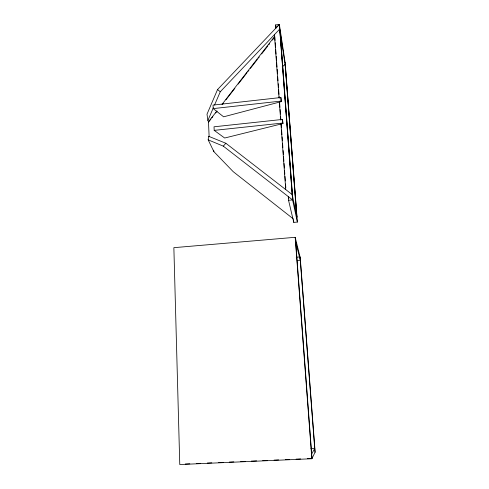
<?xml version="1.0" encoding="UTF-8"?>
<svg xmlns="http://www.w3.org/2000/svg" width="489" height="489" viewBox="0 0 489 489"><rect width="100%" height="100%" fill="white"/><g stroke="black" fill="none" stroke-linecap="round" stroke-linejoin="round"><path stroke-width="0.73" d="M293.168 218.772L233.174 171.639L213.876 151.651L208.186 139.866L208.565 136.266L225.851 143.259L292.19 194.567L297 217.25M285.16 62.757L279.36 24.45L217.544 89.56L207.006 114.2L207.886 120.447L208.607 122.042L210.955 119.029M207.886 120.447L213.326 107.849M214.537 105.049L220.276 91.755L279.708 29.089L285.484 66.999M311.86 458.737L315.136 452.123L300.222 257.648L295.185 237.306L173.864 247.672L179.769 464.55L311.86 458.737L295.185 237.306M311.682 454.03L314.72 448.492L310.906 448.67M216.884 110.991L208.485 121.773L209.133 136.779M222.018 104.401L274.72 36.32M211.89 117.825L212.831 116.62M215.643 113.008L217.055 111.199M222.214 104.573L223.149 103.368M225.967 99.756L234.879 88.307M238.167 84.09L247.079 72.647M248.021 71.443L248.956 70.239M250.362 68.429L257.403 59.395M258.339 58.191L259.28 56.987M261.627 53.973L267.721 46.143M268.663 44.939L269.598 43.729M272.416 40.116L274.763 37.103M208.186 139.866L223.302 146.144L225.851 143.259M279.36 24.45L275.851 28.069L275.619 24.921L279.36 24.45L292.593 199.915L297.367 222.073L293.761 222.391L288.553 200.288L288.278 196.566L288.785 198.742M282.208 66.883L285.087 64.395L296.67 215.704M281.267 101.626L223.626 116.816L213.21 108.613L213.051 105.098L280.9 97.513L281.267 101.626L280.9 97.513M282.887 123.564L224.671 138.02L214.194 130.374L214.029 126.798L282.52 119.426L282.887 123.564L282.52 119.426M213.21 108.613L281.163 101.064M214.194 130.374L282.783 123.039M288.553 200.288L292.593 199.915L223.302 146.144M296.248 257.214L300.038 256.902L315.02 452.362M297.257 260.496L300.295 260.252L295.698 241.994M185.252 464.012L189.805 463.81M196.639 463.511L200.435 463.34M207.263 463.04L211.816 462.839M218.65 462.539L223.204 462.337M229.274 462.074L233.828 461.873M240.661 461.573L245.215 461.371M251.291 461.103L256.603 460.87M262.672 460.601L267.226 460.4M274.06 460.1L278.614 459.898M285.448 459.599L289.243 459.434M296.071 459.128L300.625 458.926M307.459 458.627L312.013 458.425L295.417 238.259M217.544 89.56L220.276 91.755M275.619 24.921L276.102 27.916M213.669 150.166L213.876 151.651M285.154 62.69L297.367 222.073M285.356 66.168L296.896 216.755M280.191 32.256L292.593 196.474M279.867 30.116L292.318 195.184M293.559 219.708L293.761 222.391M274.775 36.651L275.056 40.446M275.221 42.726L275.551 47.286M275.723 49.56L276.053 54.12M276.218 56.4L276.554 60.954M276.664 62.476L276.994 67.03M277.165 69.31L277.495 73.87M277.715 76.907L277.996 80.703M278.217 83.741L278.492 87.537M278.663 89.817L278.993 94.371M279.158 96.651L279.268 98.173M279.659 103.491L279.934 107.287M280.105 109.567L280.435 114.12M280.6 116.4L280.882 120.196M281.108 123.735L281.432 127.794M281.603 130.068L281.933 134.628M282.098 136.908L282.379 140.704M282.599 143.742L282.874 147.537M283.1 150.575L283.375 154.377M283.541 156.651L283.877 161.211M284.042 163.491L284.372 168.045M284.543 170.325L284.818 174.121M284.983 176.401L285.319 180.961M285.539 183.998L285.814 187.794M274.439 34.646L279.036 97.684M279.317 101.48L280.643 119.707M280.924 123.509L285.741 189.585"/></g></svg>
